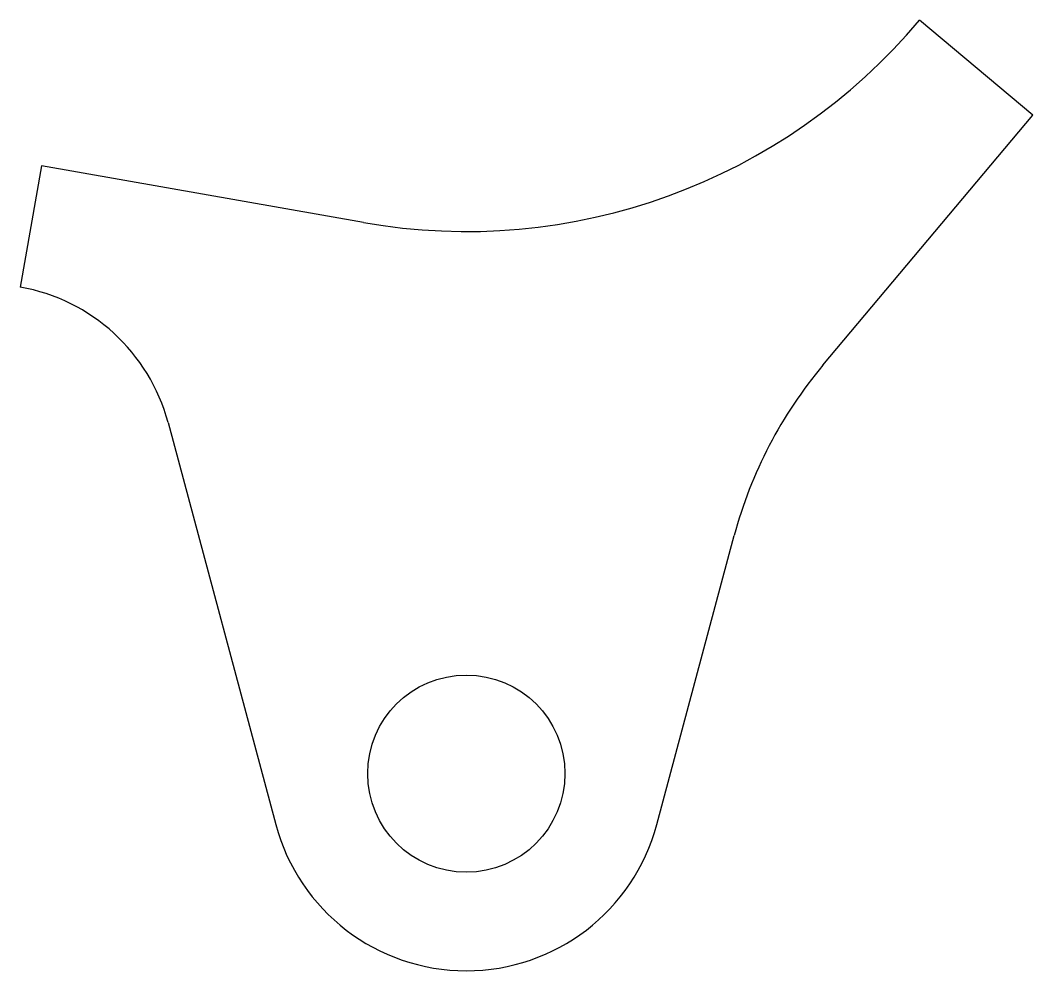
# Model space of a CAD drawing. Extents: x -5.81 to 2.28, y 21.53 to 29.12.
import ezdxf

# ---------------------------------------------------------------- set-up
doc = ezdxf.new("R2010")
doc.units = 0
doc.header["$LTSCALE"] = 1.21
doc.layers.get('0').update_dxf_attribs({"linetype": 'CONTINUOUS'})

msp = doc.modelspace()

# ---------------------------------------------------------------- linework, layer by layer
at = {"color": 3}
for p, q in [((2.2769, 28.3623), (1.3721, 29.1215)), ((0.6011, 26.3651), (2.2769, 28.3623)), ((-5.6385, 27.959), (-5.8094, 26.9897)), ((-3.0674, 27.5056), (-5.6385, 27.959)), ((-4.6289, 25.908), (-3.7681, 22.6955)), ((-0.7258, 22.6955), (-0.1071, 25.0046))]:
    msp.add_line(p, q, dxfattribs=at)
msp.add_circle((-2.247, 23.1031), 0.7874, dxfattribs=at)
for centre, radius, start, end in [((-2.247, 32.1583), 4.7244, 260, 320), ((-6.0681, 25.5223), 1.49, 15, 80), ((3.3155, 24.0875), 3.5433, 140, 165), ((-2.247, 23.1031), 1.5748, 195, 345)]:
    msp.add_arc(centre, radius, start, end, dxfattribs=at)

doc.saveas('drawing.dxf')
